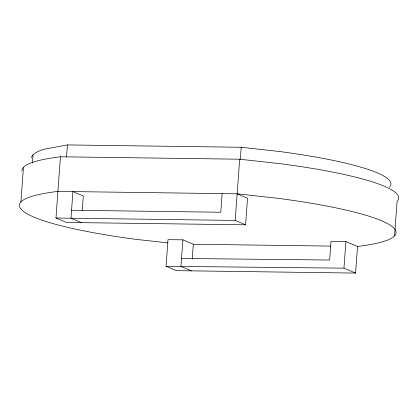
<?xml version="1.0" encoding="UTF-8"?>
<svg xmlns="http://www.w3.org/2000/svg" width="418" height="418" viewBox="0 0 418 418"><rect width="100%" height="100%" fill="white"/><g stroke="black" fill="none" stroke-linecap="round" stroke-linejoin="round"><path stroke-width="0.63" d="M20.9 201.978L23.439 167.378M32.426 163.088L33.032 154.848M167.947 242.889L136.211 239.378A188.858 27.588 4.2 0 1 57.919 191.392L237.152 193.816L247.529 198.205L245.575 224.827L66.457 222.449L55.965 218.013L60.464 156.787L239.692 159.211L281.789 163.872A188.858 27.588 4.2 0 1 397.1 201.272L394.561 235.872M66.53 156.964L67.413 144.921L241.212 147.272L279.47 151.504A180.153 26.318 4.2 0 1 389.461 187.18M82.221 210.766L83.302 195.99L72.925 191.596L70.971 218.217L81.348 222.606M237.152 193.816L279.25 198.477A188.858 27.588 4.2 0 1 357.536 246.458L355.582 273.079L176.354 270.655L166.05 266.297L168.005 239.676L182.896 239.833L193.315 244.243L330.805 246.097M182.896 239.833L180.942 266.454L191.355 270.859M192.228 259.019L193.315 244.243M222.146 193.612L220.777 212.245L71.556 210.228M245.575 224.827L235.198 220.432L239.692 159.211M240.329 159.31L241.212 147.272M355.582 273.079L343.957 268.157L345.911 241.541L331.019 241.385L329.65 260.017L181.527 258.465M67.413 144.921L45.024 149.048A180.153 26.318 4.2 0 0 31.58 157.873M166.05 266.297L343.957 268.157M55.965 218.013L235.198 220.432M345.911 241.541L357.536 246.458M21.908 170.878A188.858 27.588 4.2 0 1 60.464 156.787"/></g></svg>
